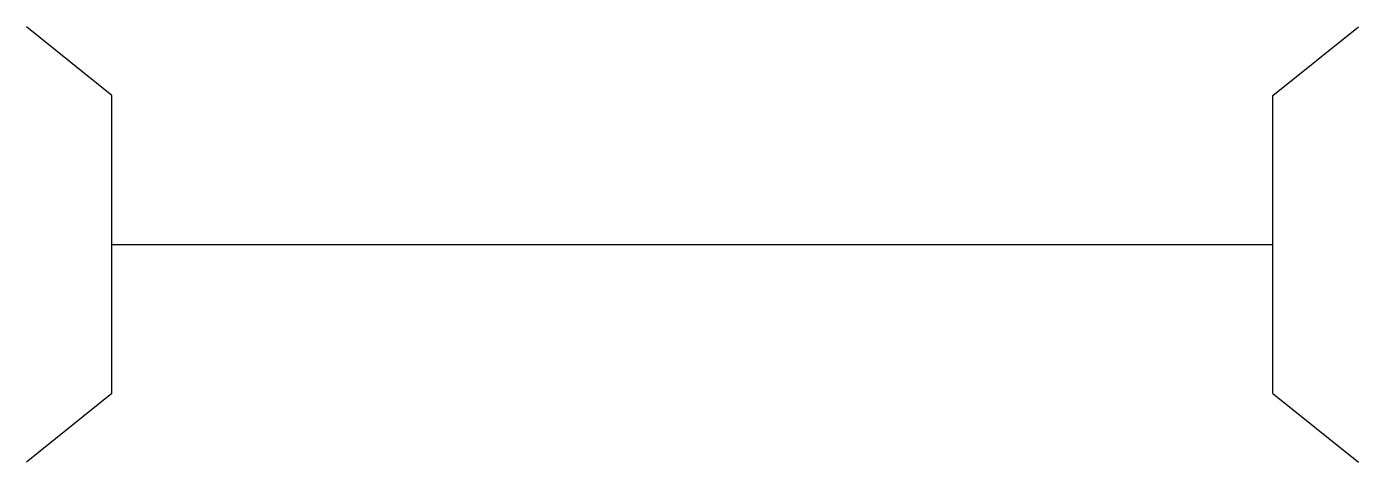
# Model space of a CAD drawing. Header units: metres. Extents: x 334 to 347.5, y 121.7 to 126.1.
import ezdxf

# ---------------------------------------------------------------- set-up
doc = ezdxf.new("R2010")
doc.units = ezdxf.units.M
doc.header["$MEASUREMENT"] = 0
doc.linetypes.add('ACAD_ISO02W100', pattern=[15, 12, -3])
doc.layers.get('0').update_dxf_attribs({"linetype": 'CONTINUOUS'})

msp = doc.modelspace()

# ---------------------------------------------------------------- linework, layer by layer
at = {"color": 74, "linetype": 'Continuous'}
for p, q in [((334.898, 125.397), (334.038, 126.091)), ((346.597, 125.397), (347.457, 126.091)), ((334.898, 122.397), (334.898, 125.397)), ((346.597, 122.397), (346.597, 125.397)), ((334.898, 122.397), (334.038, 121.703)), ((346.597, 122.397), (347.457, 121.703))]:
    msp.add_line(p, q, dxfattribs=at)
at = {"color": 75, "linetype": 'ACAD_ISO02W100'}
msp.add_line((334.898, 123.897), (346.597, 123.897), dxfattribs=at)

doc.saveas('drawing.dxf')
